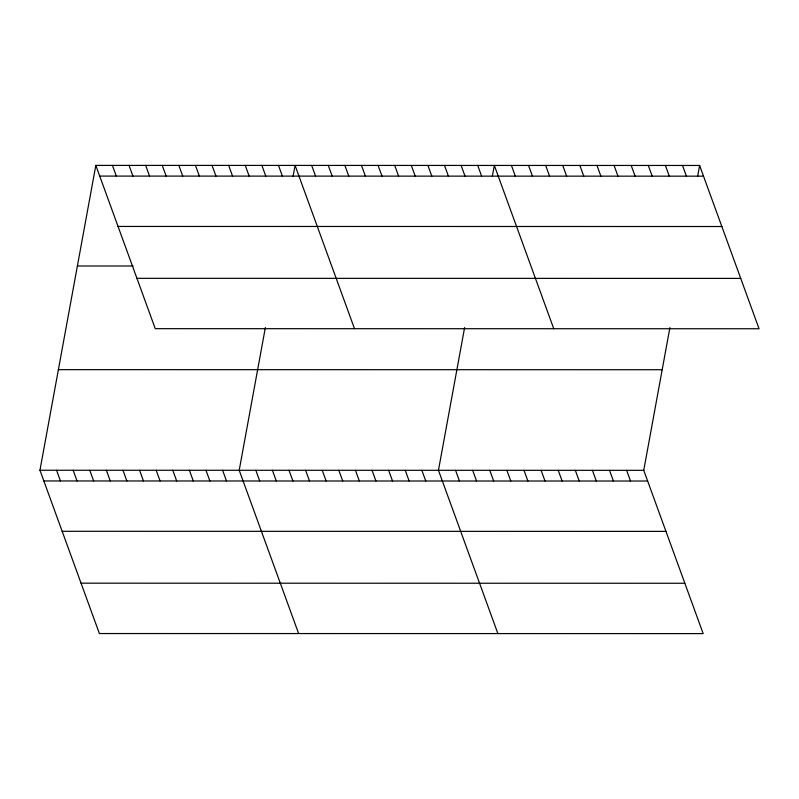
<?xml version="1.0" encoding="UTF-8"?>
<svg xmlns="http://www.w3.org/2000/svg" width="799" height="799" viewBox="0 0 799 799"><rect width="100%" height="100%" fill="white"/><g stroke="black" fill="none" stroke-linecap="round" stroke-linejoin="round"><path stroke-width="1.2" d="M669.912 327.58L643.744 470.331L703.17 633.607L99.376 633.537L39.95 470.251L95.83 165.393L699.624 165.463L759.05 328.749L155.256 328.669L95.83 165.393M265.368 327.53L239.201 470.281L298.636 633.557M293.103 176.189L295.081 165.413L354.506 328.699M464.618 327.55L438.451 470.301L497.887 633.587M492.354 176.219L494.331 165.443L553.757 328.719M697.647 176.249L699.624 165.463M99.725 176.09L703.519 176.17M118.052 226.447L721.847 226.517M77.383 265.997L133.133 265.997M136.929 278.322L740.723 278.402M58.387 369.647L662.181 369.727M39.95 470.251L643.744 470.331M43.845 480.958L647.639 481.028M62.172 531.305L665.966 531.385M81.059 583.18L684.843 583.26M682.516 165.463L686.411 176.17M665.407 165.463L669.302 176.16M648.299 165.463L652.194 176.16M631.19 165.453L635.085 176.16M614.081 165.453L617.977 176.16M596.973 165.453L600.868 176.16M579.864 165.453L583.759 176.15M562.756 165.453L566.651 176.15M545.657 165.443L549.552 176.15M528.548 165.443L532.444 176.15M626.636 470.321L630.531 481.028M511.44 165.443L515.335 176.15M609.527 470.321L613.422 481.028M592.419 470.321L596.314 481.028M477.722 165.433L481.617 176.14M575.31 470.321L579.205 481.018M461.123 165.433L465.018 176.14M558.211 470.321L562.106 481.018M444.514 165.433L448.409 176.14M541.103 470.311L544.998 481.018M427.914 165.433L431.81 176.14M523.994 470.311L527.889 481.018M411.305 165.433L415.2 176.13M506.886 470.311L510.781 481.018M394.706 165.423L398.601 176.13M489.777 470.311L493.672 481.008M378.097 165.423L381.992 176.13M472.668 470.301L476.564 481.008M361.498 165.423L365.393 176.13M344.888 165.423L348.783 176.12M455.56 470.301L459.455 481.008M328.289 165.423L332.184 176.12M311.68 165.413L315.575 176.12M421.852 470.301L425.747 481.008M405.243 470.301L409.138 480.998M278.471 165.413L282.367 176.12M388.644 470.291L392.539 480.998M261.872 165.413L265.767 176.11M372.034 470.291L375.929 480.998M245.263 165.413L249.158 176.11M355.435 470.291L359.33 480.998M228.664 165.403L232.559 176.11M338.826 470.291L342.721 480.988M212.055 165.403L215.95 176.11M322.227 470.291L326.122 480.988M195.455 165.403L199.351 176.11M305.618 470.281L309.513 480.988M178.846 165.403L182.741 176.1M289.018 470.281L292.913 480.988M162.247 165.403L166.142 176.1M272.409 470.281L276.304 480.988M145.638 165.393L149.533 176.1M255.81 470.281L259.705 480.978M129.038 165.393L132.934 176.1M112.429 165.393L116.324 176.1M222.601 470.271L226.497 480.978M205.992 470.271L209.887 480.978M189.393 470.271L193.288 480.978M172.784 470.271L176.679 480.968M156.185 470.271L160.08 480.968M139.575 470.261L143.47 480.968M122.976 470.261L126.871 480.968M106.367 470.261L110.262 480.968M89.768 470.261L93.663 480.958M73.158 470.251L77.054 480.958M56.559 470.251L60.454 480.958"/></g></svg>
